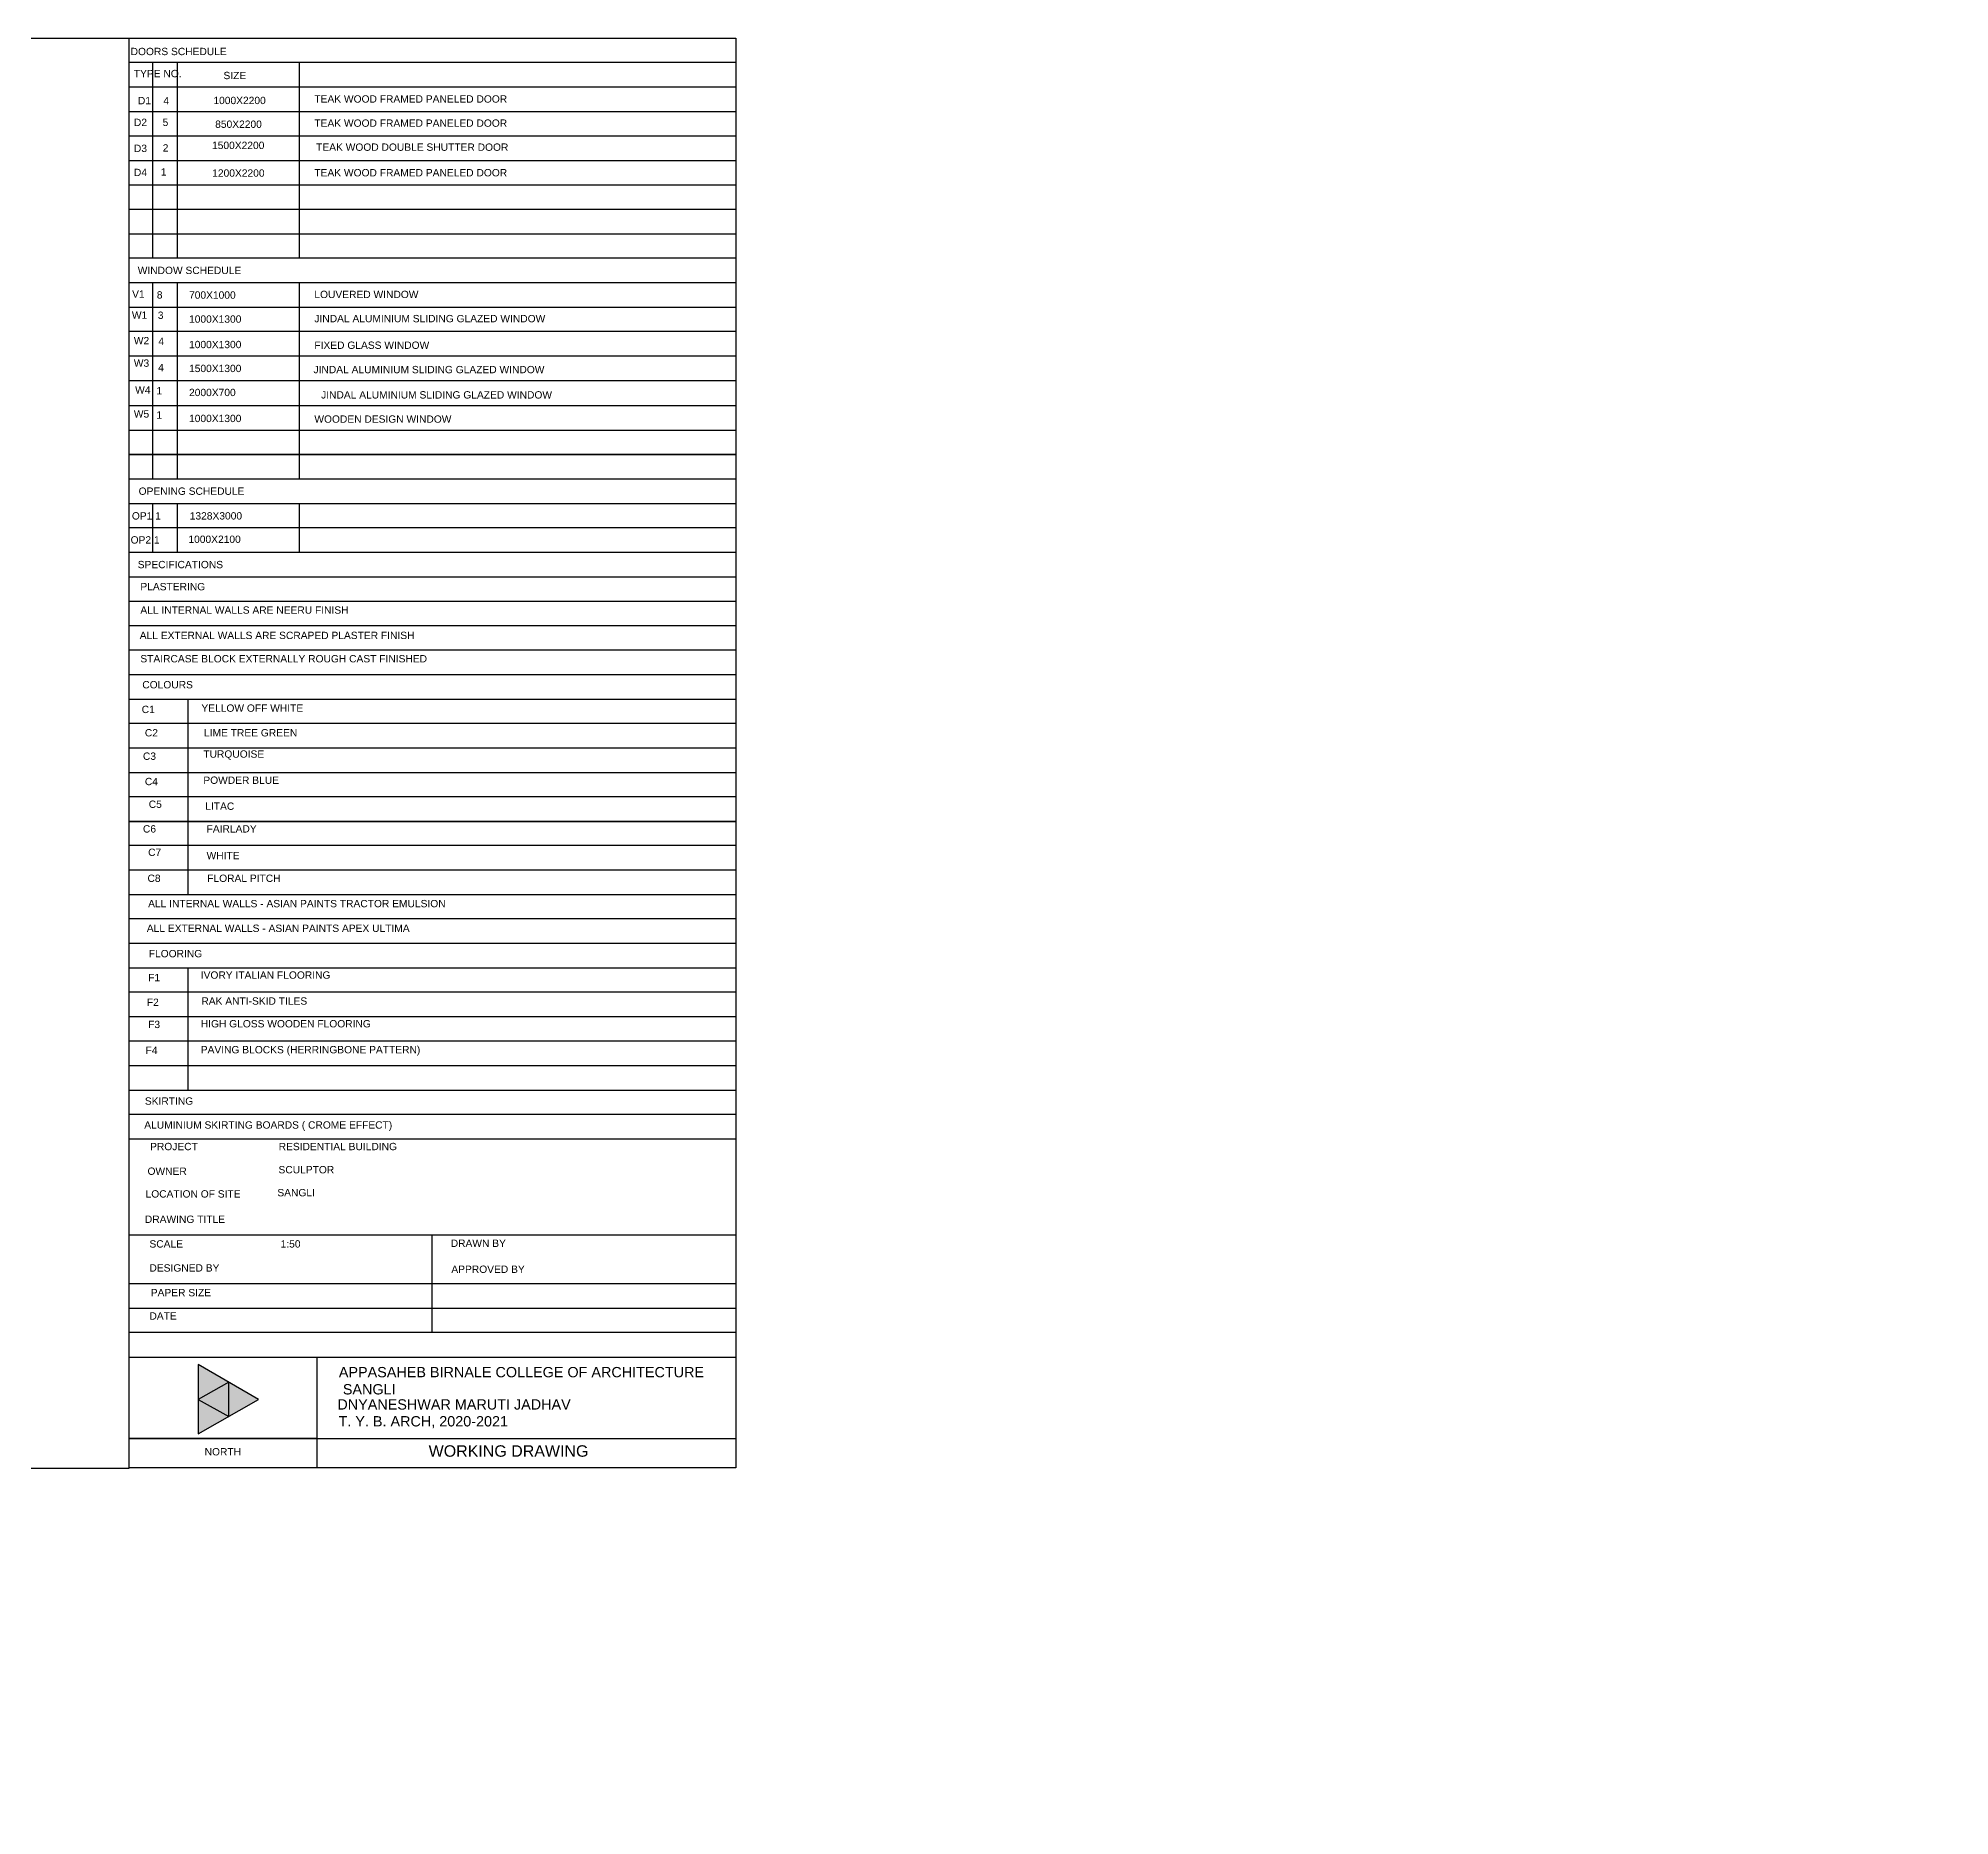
# Model space of a CAD drawing. Header units: metres. Extents: x 3586 to 7307, y 3108 to 6437.
# Drawn here: x 3861.63 to 3895.05, y 3230.61 to 3261.67 of the extents above; entities that cross this region are included whole.
import ezdxf

# ---------------------------------------------------------------- set-up
doc = ezdxf.new("R2010")
doc.units = ezdxf.units.M
doc.linetypes.add('DASHED', pattern=[0.75, 0.5, -0.25])
for name, color, linetype in [('DIMENSION', 255, 'DASHED'), ('PDF2_0', 7, 'Continuous'), ('PDF2_Text', 7, 'Continuous'), ('wall', 7, 'Continuous')]:
    doc.layers.add(name, color=color, linetype=linetype)
doc.styles.add('PDF Arial', font='arial.ttf')
doc.styles.get("Standard").update_dxf_attribs({"font": 'arial.ttf'})

msp = doc.modelspace()

# ---------------------------------------------------------------- hatches: boundary and pattern name
at = {"layer": 'wall'}
h = msp.add_hatch(dxfattribs=at)
h.set_pattern_fill('ANSI35', color=256, scale=0.05)
h.paths.add_polyline_path([(3848.167, 3244.318), (3847.867, 3244.318), (3847.867, 3242.318), (3847.017, 3242.318), (3847.017, 3242.018), (3848.167, 3242.018)])
h.paths.add_polyline_path([(3852.152, 3245.618), (3850.231, 3245.618), (3850.231, 3245.318), (3852.152, 3245.318)])
h.paths.add_polyline_path([(3851.467, 3245.965), (3851.167, 3245.965), (3851.167, 3245.618), (3851.467, 3245.618)])
h.paths.add_polyline_path([(3851.467, 3247.368), (3851.426, 3247.368), (3851.426, 3247.367), (3851.301, 3247.367), (3851.167, 3247.368), (3851.167, 3246.965), (3851.467, 3246.965)])
h.paths.add_polyline_path([(3851.467, 3249.264), (3851.167, 3249.264), (3851.167, 3248.868), (3851.467, 3248.868)])
h.paths.add_polyline_path([(3851.467, 3250.618), (3851.167, 3250.618), (3851.167, 3250.264), (3851.467, 3250.264)])
h.paths.add_polyline_path([(3852.152, 3250.918), (3849.167, 3250.918), (3849.167, 3250.618), (3852.152, 3250.618)])
h.paths.add_polyline_path([(3849.167, 3250.918), (3848.231, 3250.921), (3848.231, 3250.618), (3849.167, 3250.618)])
h.paths.add_polyline_path([(3842.167, 3247.118), (3841.867, 3247.118), (3841.867, 3245.618), (3842.167, 3245.618)])
h.paths.add_polyline_path([(3837.367, 3245.965), (3837.067, 3245.965), (3837.067, 3245.618), (3837.367, 3245.618)])
h.paths.add_polyline_path([(3837.367, 3248.418), (3837.067, 3248.418), (3837.067, 3246.965), (3837.367, 3246.965)])
h.paths.add_polyline_path([(3916.648, 3245.142), (3915.359, 3245.142), (3915.359, 3250.442), (3915.059, 3250.442), (3915.059, 3245.142), (3913.77, 3245.142), (3913.77, 3244.842), (3916.648, 3244.842)])
h.paths.add_polyline_path([(3913.07, 3245.142), (3912.414, 3245.142), (3912.414, 3244.842), (3913.07, 3244.842)])
h.paths.add_polyline_path([(3912.014, 3245.142), (3910.943, 3245.142), (3910.943, 3244.842), (3912.014, 3244.842)])
h.paths.add_polyline_path([(3910.243, 3245.142), (3908.656, 3245.142), (3908.656, 3244.975), (3908.589, 3244.975), (3908.589, 3245.075), (3908.623, 3245.075), (3908.623, 3245.092, 0.013524), (3908.621, 3245.142), (3908.559, 3245.142), (3908.559, 3244.842), (3910.243, 3244.842)])
h.paths.add_polyline_path([(3907.259, 3245.142), (3904.759, 3245.142), (3904.759, 3247.342), (3905.616, 3247.342), (3905.616, 3247.642), (3904.759, 3247.642), (3904.759, 3250.142), (3905.55, 3250.142), (3905.55, 3250.442), (3904.459, 3250.442), (3904.459, 3244.842), (3907.259, 3244.842)])
h.paths.add_polyline_path([(3907.559, 3246.342), (3907.259, 3246.342), (3907.259, 3245.142), (3907.559, 3245.142)])
h.paths.add_polyline_path([(3921.659, 3246.142), (3921.359, 3246.142), (3921.359, 3245.142), (3919.85, 3245.142), (3919.85, 3244.842), (3921.659, 3244.842)])
h.paths.add_polyline_path([(3922.344, 3245.142), (3921.659, 3245.142), (3921.659, 3244.842), (3922.344, 3244.842)])
h.paths.add_polyline_path([(3921.659, 3250.442), (3919.359, 3250.442), (3919.359, 3250.142), (3921.359, 3250.142), (3921.359, 3249.142), (3921.659, 3249.142)])
h.paths.add_polyline_path([(3922.344, 3250.442), (3921.659, 3250.442), (3921.659, 3250.142), (3922.344, 3250.142)])
h.paths.add_polyline_path([(3922.732, 3253.358), (3922.432, 3253.358), (3922.432, 3251.267), (3922.732, 3251.267)])
h.paths.add_polyline_path([(3919.359, 3250.442), (3918.424, 3250.442), (3918.424, 3250.142), (3919.359, 3250.142)])
h.paths.add_polyline_path([(3914.059, 3250.442), (3912.459, 3250.442), (3912.459, 3250.142), (3914.059, 3250.142)])
h.paths.add_polyline_path([(3912.059, 3250.442), (3910.559, 3250.442), (3910.559, 3250.916), (3910.259, 3250.916), (3910.259, 3250.442), (3907.659, 3250.442), (3907.659, 3250.142), (3912.059, 3250.142)])
h.paths.add_polyline_path([(3910.559, 3251.585), (3910.259, 3251.585), (3910.259, 3250.916), (3910.559, 3250.916)])
h.paths.add_polyline_path([(3910.559, 3254.228), (3910.259, 3254.228), (3910.259, 3253.085), (3910.559, 3253.085)])
h.paths.add_polyline_path([(3911.059, 3254.528), (3907.659, 3254.528), (3907.659, 3254.228), (3911.059, 3254.228)])
h.paths.add_polyline_path([(3916.648, 3254.528), (3912.459, 3254.528), (3912.459, 3254.228), (3916.648, 3254.228)])
h.paths.add_polyline_path([(3917.959, 3254.528), (3916.648, 3254.528), (3916.648, 3254.228), (3917.959, 3254.228)])
h.paths.add_polyline_path([(3907.259, 3250.442), (3906.25, 3250.442), (3906.25, 3250.142), (3907.259, 3250.142)], flags=16)
h.paths.add_polyline_path([(3907.559, 3250.145), (3907.259, 3250.145), (3907.259, 3250.142), (3907.259, 3247.642), (3906.616, 3247.642), (3906.616, 3247.475), (3906.616, 3247.342), (3907.559, 3247.342)])
h.paths.add_polyline_path([(3918.359, 3258.528), (3918.059, 3258.528), (3918.059, 3254.528), (3918.359, 3254.528)])
h.paths.add_polyline_path([(3918.024, 3258.828), (3916.648, 3258.828), (3916.648, 3258.528), (3918.024, 3258.528)])
h.paths.add_polyline_path([(3916.648, 3256.269), (3915.359, 3256.269), (3915.359, 3258.528), (3915.717, 3258.528), (3915.717, 3258.828), (3913.587, 3258.828), (3913.587, 3258.528), (3915.059, 3258.528), (3915.059, 3255.969), (3916.648, 3255.969)])
h.paths.add_polyline_path([(3917.059, 3256.269), (3916.648, 3256.269), (3916.648, 3255.969), (3917.059, 3255.969)])
h.paths.add_polyline_path([(3916.648, 3258.828), (3916.417, 3258.828), (3916.417, 3258.528), (3916.648, 3258.528)], flags=17)
h.paths.add_polyline_path([(3912.014, 3258.828), (3910.181, 3258.828), (3910.181, 3258.528), (3912.014, 3258.528)])
h.paths.add_polyline_path([(3912.887, 3258.828), (3912.414, 3258.828), (3912.414, 3258.528), (3912.887, 3258.528)])
h.paths.add_polyline_path([(3909.481, 3258.828), (3907.659, 3258.828), (3907.659, 3258.528), (3909.481, 3258.528)])
h.paths.add_polyline_path([(3907.559, 3258.528), (3907.259, 3258.528), (3907.259, 3257.821), (3907.559, 3257.821)])
h.paths.add_polyline_path([(3907.559, 3256.321), (3907.259, 3256.321), (3907.259, 3254.528), (3907.559, 3254.528)])
h.paths.add_polyline_path([(3974.088, 3248.523), (3973.788, 3248.523), (3973.788, 3248.112), (3974.088, 3248.112)])
h.paths.add_polyline_path([(3974.088, 3246.812), (3973.788, 3246.812), (3973.788, 3246.008), (3974.088, 3246.008)])
h.paths.add_polyline_path([(3974.088, 3245.558), (3973.788, 3245.558), (3973.788, 3245.108), (3974.088, 3245.108)])
h.paths.add_polyline_path([(3971.088, 3245.558), (3970.788, 3245.558), (3970.788, 3245.108), (3971.088, 3245.108)])
h.paths.add_polyline_path([(3974.088, 3251.488), (3973.788, 3251.488), (3973.788, 3248.973), (3974.088, 3248.973)])
h.paths.add_polyline_path([(3974.088, 3252.838), (3973.788, 3252.838), (3973.788, 3251.938), (3974.088, 3251.938)])
h.paths.add_polyline_path([(3986.261, 3254.488), (3985.961, 3254.488), (3985.961, 3251.073), (3986.261, 3251.073)])
h.paths.add_polyline_path([(3986.261, 3249.573), (3985.961, 3249.573), (3985.961, 3248.108), (3986.261, 3248.108)])
h.paths.add_polyline_path([(3986.261, 3246.608), (3985.961, 3246.608), (3985.961, 3246.008), (3986.261, 3246.008)])
h.paths.add_polyline_path([(3986.261, 3245.558), (3985.961, 3245.558), (3985.961, 3245.108), (3986.261, 3245.108)])
h.paths.add_polyline_path([(3837.662, 3214.728), (3837.362, 3214.728), (3837.362, 3212.178), (3837.662, 3212.178)])
h.paths.add_polyline_path([(3840.212, 3214.728), (3839.912, 3214.728), (3839.912, 3212.178), (3840.212, 3212.178)])
h.paths.add_polyline_path([(3841.952, 3214.728), (3841.652, 3214.728), (3841.652, 3212.178), (3841.952, 3212.178)])
h.paths.add_polyline_path([(3846.032, 3214.728), (3845.732, 3214.728), (3845.732, 3212.178), (3846.032, 3212.178)])
h.paths.add_polyline_path([(3846.032, 3211.728), (3845.732, 3211.728), (3845.732, 3209.178), (3846.032, 3209.178)])
h.paths.add_polyline_path([(3837.662, 3211.728), (3837.362, 3211.728), (3837.362, 3209.178), (3837.662, 3209.178)])
h.paths.add_polyline_path([(3851.332, 3211.278), (3851.332, 3211.728), (3851.032, 3211.728), (3851.032, 3209.178), (3851.332, 3209.178)])
h.paths.add_polyline_path([(3854.632, 3211.728), (3854.332, 3211.728), (3854.332, 3209.178), (3854.632, 3209.178)])
h.paths.add_polyline_path([(3851.332, 3212.778), (3851.032, 3212.778), (3851.032, 3212.178), (3851.332, 3212.178)])
h.paths.add_polyline_path([(3851.332, 3214.728), (3851.032, 3214.728), (3851.032, 3214.273), (3851.332, 3214.273)])
h.paths.add_polyline_path([(3851.332, 3215.928), (3851.032, 3215.928), (3851.032, 3215.178), (3851.332, 3215.178)])
h.paths.add_polyline_path([(3854.632, 3208.728), (3854.332, 3208.728), (3854.332, 3208.278), (3854.632, 3208.278)])
h.paths.add_polyline_path([(3851.332, 3208.728), (3851.032, 3208.728), (3851.032, 3208.278), (3851.332, 3208.278)])
h.paths.add_polyline_path([(3846.032, 3208.728), (3845.732, 3208.728), (3845.732, 3208.278), (3846.032, 3208.278)])
h.paths.add_polyline_path([(3841.952, 3208.728), (3841.652, 3208.728), (3841.652, 3208.278), (3841.952, 3208.278)])
h.paths.add_polyline_path([(3840.212, 3208.728), (3839.912, 3208.728), (3839.912, 3208.278), (3840.212, 3208.278)])
h.paths.add_polyline_path([(3837.662, 3208.728), (3837.362, 3208.728), (3837.362, 3208.278), (3837.662, 3208.278)])

# ---------------------------------------------------------------- linework, layer by layer
at = {"layer": 'PDF2_0', "lineweight": 30}
msp.add_lwpolyline([(3828.211, 3261.674), (3863.21, 3261.674), (3863.21, 3236.677), (3828.211, 3236.677)], close=True, dxfattribs=at)
msp.add_lwpolyline([(3863.21, 3261.674), (3873.824, 3261.674), (3873.824, 3247.984), (3873.824, 3236.688), (3863.21, 3236.688)], dxfattribs=at)
at = {"layer": 'PDF2_0', "lineweight": 25}
for points in [[(3863.21, 3261.254), (3873.824, 3261.254)], [(3863.63, 3257.837), (3863.63, 3261.254)], [(3864.061, 3257.837), (3864.061, 3261.254)], [(3866.195, 3257.837), (3866.195, 3261.254)], [(3863.21, 3260.823), (3873.824, 3260.823)], [(3863.21, 3260.391), (3873.824, 3260.391)], [(3863.21, 3259.971), (3873.824, 3259.971)], [(3863.21, 3259.54), (3873.824, 3259.54)], [(3863.21, 3259.109), (3873.824, 3259.109)], [(3863.21, 3258.689), (3873.824, 3258.689)], [(3863.21, 3258.257), (3873.824, 3258.257)], [(3863.21, 3257.837), (3873.824, 3257.837)], [(3863.21, 3257.406), (3873.824, 3257.406)], [(3863.63, 3253.966), (3863.63, 3257.406)], [(3864.061, 3253.966), (3864.061, 3257.406)], [(3866.195, 3253.966), (3866.195, 3257.406)], [(3863.21, 3256.974), (3873.824, 3256.974)], [(3863.21, 3256.554), (3873.824, 3256.554)], [(3863.21, 3256.123), (3873.824, 3256.123)], [(3863.21, 3255.692), (3873.824, 3255.692)], [(3873.824, 3255.249), (3863.21, 3255.249)], [(3873.824, 3254.818), (3863.21, 3254.818)], [(3873.824, 3253.966), (3863.21, 3253.966)], [(3873.824, 3253.535), (3863.21, 3253.535)], [(3863.63, 3252.683), (3863.63, 3253.535)], [(3864.061, 3252.683), (3864.061, 3253.535)], [(3866.195, 3252.683), (3866.195, 3253.535)], [(3873.824, 3253.115), (3863.21, 3253.115)], [(3873.824, 3252.683), (3863.21, 3252.683)], [(3873.824, 3252.252), (3863.21, 3252.252)], [(3873.824, 3251.832), (3863.21, 3251.832)], [(3873.824, 3251.401), (3863.21, 3251.401)], [(3873.824, 3250.981), (3863.21, 3250.981)], [(3873.824, 3250.549), (3863.21, 3250.549)], [(3873.824, 3250.118), (3863.21, 3250.118)], [(3864.243, 3250.118), (3864.243, 3247.984), (3864.243, 3246.701)], [(3873.824, 3249.698), (3863.21, 3249.698)], [(3873.824, 3249.266), (3863.21, 3249.266)], [(3873.824, 3248.835), (3863.21, 3248.835)], [(3873.824, 3248.415), (3863.21, 3248.415)], [(3873.824, 3247.564), (3863.21, 3247.564)], [(3873.824, 3247.132), (3863.21, 3247.132)], [(3873.824, 3246.701), (3863.21, 3246.701)], [(3873.824, 3246.281), (3863.21, 3246.281)], [(3873.824, 3245.849), (3863.21, 3245.849)], [(3873.824, 3245.418), (3863.21, 3245.418)], [(3864.243, 3245.418), (3864.243, 3243.284)], [(3873.824, 3244.998), (3863.21, 3244.998)], [(3873.824, 3244.567), (3863.21, 3244.567)], [(3873.824, 3244.147), (3863.21, 3244.147)], [(3873.824, 3243.715), (3863.21, 3243.715)], [(3873.824, 3243.284), (3863.21, 3243.284)], [(3873.824, 3242.864), (3863.21, 3242.864)], [(3873.824, 3242.433), (3863.21, 3242.433)], [(3873.824, 3240.752), (3863.21, 3240.752)], [(3868.511, 3240.752), (3868.511, 3239.05)], [(3873.824, 3239.901), (3863.21, 3239.901)], [(3873.824, 3239.47), (3863.21, 3239.47)], [(3873.824, 3239.05), (3863.21, 3239.05)], [(3873.824, 3238.618), (3863.21, 3238.618)], [(3866.502, 3238.618), (3866.502, 3236.688)], [(3866.502, 3237.199), (3863.21, 3237.199), (3873.824, 3237.199)], [(3873.824, 3236.688), (3863.21, 3236.688)]]:
    msp.add_lwpolyline(points, dxfattribs=at)
for points in [[(3863.21, 3254.398), (3873.824, 3254.398)], [(3863.21, 3247.984), (3873.824, 3247.984)], [(3865.48, 3237.88), (3864.424, 3238.493), (3864.424, 3237.279)], [(3864.958, 3238.187), (3864.424, 3237.88), (3864.958, 3237.585)]]:
    msp.add_lwpolyline(points, close=True, dxfattribs=at)
at = {"layer": 'PDF2_0', "color": 11, "true_color": 0xf27172, "transparency": 33554559}
for points in [[(3864.424, 3238.493), (3864.958, 3238.187), (3864.424, 3238.187)], [(3864.958, 3238.187), (3864.424, 3238.187), (3864.424, 3237.88)], [(3864.958, 3238.187), (3864.958, 3237.88), (3864.424, 3237.88)], [(3864.958, 3237.88), (3864.424, 3237.88), (3864.958, 3237.585)], [(3864.424, 3237.88), (3864.958, 3237.585), (3864.424, 3237.585)], [(3864.958, 3237.585), (3864.424, 3237.585), (3864.424, 3237.279)]]:
    msp.add_solid(points, dxfattribs=at)
at = {"layer": 'PDF2_0', "color": 241, "true_color": 0xf7abad, "transparency": 33554559}
for points in [[(3864.958, 3238.187), (3864.958, 3237.88), (3864.424, 3237.88)], [(3864.958, 3237.88), (3864.424, 3237.88), (3864.958, 3237.585)]]:
    msp.add_solid(points, dxfattribs=at)
at = {"layer": 'PDF2_0', "color": 1, "transparency": 33554559}
for points in [[(3864.958, 3238.187), (3865.48, 3237.88), (3864.958, 3237.88)], [(3865.48, 3237.88), (3864.958, 3237.88), (3864.958, 3237.585)]]:
    msp.add_solid(points, dxfattribs=at)

# ---------------------------------------------------------------- texts
at = {"layer": 'DIMENSION', "attachment_point": 1}
for s, width, insert, char_height in [('D1', 0.3201, (3863.372, 3260.648), 0.1281), ('4', 0.26232, (3863.816, 3260.645), 0.128), ('D2', 0.2335, (3863.302, 3260.268), 0.1281), ('5', 0.24265, (3863.803, 3260.268), 0.128), ('D3', 0.2279, (3863.302, 3259.814), 0.1281), ('2', 0.1374, (3863.805, 3259.821), 0.128), ('D4', 0.18976, (3863.302, 3259.393), 0.1281), ('1', 0.2167, (3863.771, 3259.403), 0.128), ('1200X2200', 0.93368, (3864.67, 3259.382), 0.1281), ('V1', 0.2621, (3863.27, 3257.267), 0.1281), ('8', 0.21405, (3863.702, 3257.252), 0.128), ('3', 0.14732, (3863.719, 3256.897), 0.128), ('4', 0.1744, (3863.73, 3256.442), 0.128), ('4', 0.20527, (3863.725, 3255.983), 0.128), ('1', 0.32074, (3863.694, 3255.576), 0.128), ('1', 0.32074, (3863.694, 3255.153), 0.128), ('SCULPTOR', 1.87915, (3865.829, 3241.962), 0.1281)]:
    msp.add_mtext_dynamic_manual_height_columns(s, width=width, gutter_width=12.5, heights=[0], dxfattribs=dict(at, insert=insert, char_height=char_height))
at = {"layer": 'PDF2_Text', "attachment_point": 7, "style": 'PDF Arial'}
for s, insert, char_height in [('DOORS SCHEDULE', (3863.244, 3261.377), 0.12812), ('TYPE NO.', (3863.3, 3260.991), 0.1281), ('SIZE', (3864.867, 3260.957), 0.1281), ('1000X2200', (3864.691, 3260.521), 0.1281), ('TEAK WOOD FRAMED PANELED DOOR', (3866.456, 3260.547), 0.12812), ('850X2200', (3864.722, 3260.106), 0.1281), ('TEAK WOOD FRAMED PANELED DOOR', (3866.456, 3260.125), 0.12812), ('1500X2200', (3864.667, 3259.736), 0.1281), ('TEAK WOOD DOUBLE SHUTTER DOOR', (3866.487, 3259.705), 0.12812), ('TEAK WOOD FRAMED PANELED DOOR', (3866.456, 3259.258), 0.12812), ('WINDOW SCHEDULE', (3863.368, 3257.551), 0.12812), ('LOUVERED WINDOW', (3866.456, 3257.131), 0.12812), ('1000X1300', (3864.265, 3256.7), 0.1281), ('JINDAL ALUMINIUM SLIDING GLAZED WINDOW', (3866.456, 3256.708), 0.12812), ('W2', (3863.3, 3256.325), 0.1281), ('1000X1300', (3864.265, 3256.255), 0.1281), ('FIXED GLASS WINDOW', (3866.456, 3256.243), 0.12812), ('W3', (3863.3, 3255.93), 0.1281), ('1500X1300', (3864.265, 3255.837), 0.1281), ('JINDAL ALUMINIUM SLIDING GLAZED WINDOW', (3866.441, 3255.817), 0.12812), ('W4', (3863.323, 3255.462), 0.1281), ('JINDAL ALUMINIUM SLIDING GLAZED WINDOW', (3866.574, 3255.375), 0.12812), ('W5', (3863.3, 3255.042), 0.1281), ('1000X1300', (3864.265, 3254.963), 0.1281), ('WOODEN DESIGN WINDOW', (3866.456, 3254.952), 0.12812), ('OPENING SCHEDULE', (3863.384, 3253.692), 0.12812), ('OP1 1', (3863.266, 3253.26), 0.1281), ('1328X3000', (3864.277, 3253.26), 0.1281), ('OP2 1', (3863.244, 3252.84), 0.1281), ('1000X2100', (3864.254, 3252.851), 0.1281), ('SPECIFICATIONS', (3863.368, 3252.409), 0.12812), ('PLASTERING', (3863.414, 3252.023), 0.1281), ('ALL INTERNAL WALLS ARE NEERU FINISH', (3863.414, 3251.614), 0.12812), ('ALL EXTERNAL WALLS ARE SCRAPED PLASTER FINISH', (3863.403, 3251.171), 0.12812), ('STAIRCASE BLOCK EXTERNALLY ROUGH CAST FINISHED', (3863.414, 3250.763), 0.12812), ('COLOURS', (3863.448, 3250.309), 0.1281), ('C1', (3863.437, 3249.877), 0.1281), ('YELLOW OFF WHITE', (3864.481, 3249.9), 0.12812), ('C2', (3863.493, 3249.469), 0.1281), ('LIME TREE GREEN', (3864.526, 3249.469), 0.12812), ('C3', (3863.459, 3249.06), 0.1281), ('TURQUOISE', (3864.515, 3249.064), 0.1281), ('C4', (3863.493, 3248.617), 0.1281), ('POWDER BLUE', (3864.515, 3248.64), 0.12812), ('C5', (3863.561, 3248.22), 0.1281), ('LITAC', (3864.549, 3248.186), 0.1281), ('C6', (3863.459, 3247.789), 0.1281), ('FAIRLADY', (3864.572, 3247.791), 0.1281), ('C7', (3863.55, 3247.38), 0.1281), ('WHITE', (3864.572, 3247.325), 0.1281), ('C8', (3863.539, 3246.926), 0.1281), ('FLORAL PITCH', (3864.583, 3246.926), 0.12812), ('ALL INTERNAL WALLS - ASIAN PAINTS TRACTOR EMULSION', (3863.55, 3246.483), 0.12812), ('ALL EXTERNAL WALLS - ASIAN PAINTS APEX ULTIMA', (3863.527, 3246.052), 0.12812), ('FLOORING', (3863.561, 3245.609), 0.1281), ('F1', (3863.55, 3245.191), 0.1281), ('IVORY ITALIAN FLOORING', (3864.47, 3245.234), 0.12812), ('F2', (3863.527, 3244.76), 0.1281), ('RAK ANTI-SKID TILES', (3864.481, 3244.78), 0.12812), ('F3', (3863.55, 3244.371), 0.1281), ('HIGH GLOSS WOODEN FLOORING', (3864.47, 3244.383), 0.12812), ('F4', (3863.505, 3243.92), 0.1281), ('PAVING BLOCKS (HERRINGBONE PATTERN)', (3864.47, 3243.893), 0.12812), ('SKIRTING', (3863.493, 3243.032), 0.1281), ('ALUMINIUM SKIRTING BOARDS ( CROME EFFECT)', (3863.482, 3242.577), 0.12812), ('PROJECT', (3863.584, 3242.237), 0.1281), ('RESIDENTIAL BUILDING', (3865.832, 3242.237), 0.12812), ('OWNER', (3863.539, 3241.806), 0.1281), ('LOCATION OF SITE', (3863.505, 3241.409), 0.12812), ('SANGLI', (3865.809, 3241.431), 0.1281), ('DRAWING TITLE', (3863.493, 3240.966), 0.12812), ('SCALE', (3863.573, 3240.535), 0.1281), ('1:50', (3865.866, 3240.535), 0.1281), ('DRAWN BY', (3868.84, 3240.548), 0.1281), ('DESIGNED BY', (3863.573, 3240.115), 0.12812), ('APPROVED BY', (3868.851, 3240.092), 0.12812), ('PAPER SIZE', (3863.596, 3239.683), 0.1281), ('DATE', (3863.573, 3239.277), 0.1281), ('APPASAHEB BIRNALE COLLEGE OF ARCHITECTURE\\P SANGLI', (3866.884, 3237.967), 0.17999), ('T. Y. B. ARCH, 2020-2021', (3866.879, 3237.377), 0.17999), ('NORTH', (3864.538, 3236.902), 0.1281), ('WORKING DRAWING', (3868.454, 3236.878), 0.19999)]:
    msp.add_mtext(s, dxfattribs=dict(at, insert=insert, char_height=char_height))
at = {"layer": 'PDF2_Text', "char_height": 0.1281, "attachment_point": 7, "style": 'PDF Arial'}
for s, insert, width in [('700X1000', (3864.265, 3257.12), 0.8002), ('W1', (3863.266, 3256.77), 0.38271), ('2000X700', (3864.265, 3255.417), 0.90193)]:
    msp.add_mtext(s, dxfattribs=dict(at, insert=insert, width=width))
at = {"layer": 'wall', "insert": (3866.649, 3237.885), "char_height": 0.18, "attachment_point": 1}
msp.add_mtext_dynamic_manual_height_columns('   DNYANESHWAR MARUTI JADHAV ', width=4.30952, gutter_width=12.5, heights=[0], dxfattribs=at)

doc.saveas('drawing.dxf')
